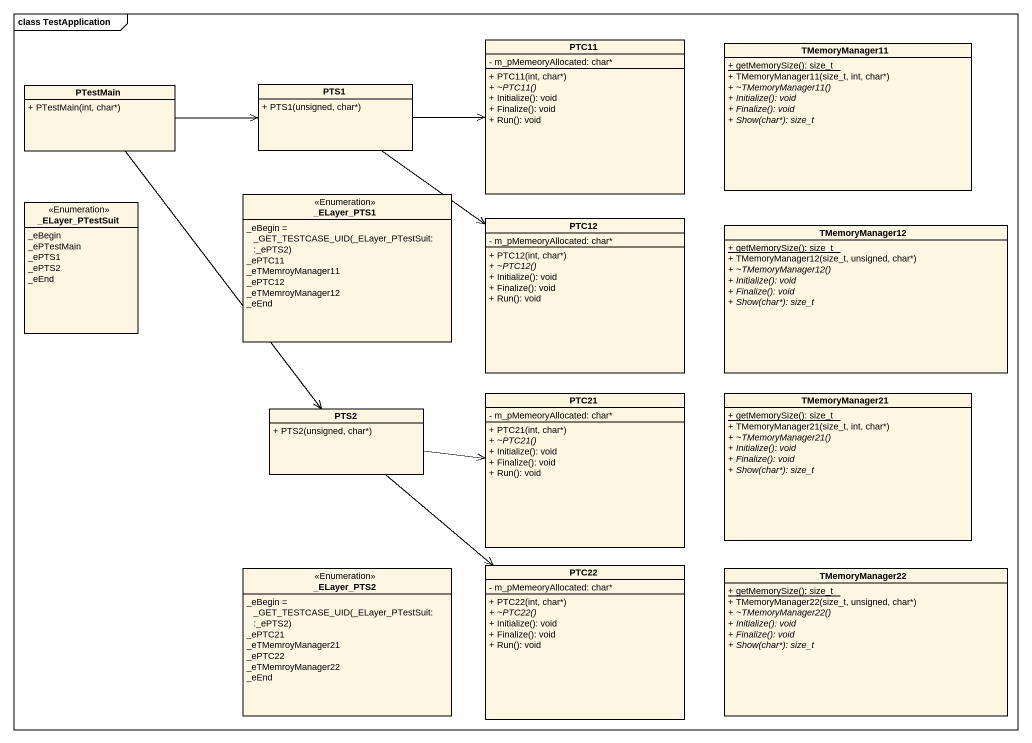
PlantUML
@startuml
mainframe class TestApplication
hide circle
hide empty members
skinparam classAttributeIconSize 0
class PTC11 {
  - m_pMemeoryAllocated: char*
  + PTC11(int, char*)
  {abstract} + ~PTC11()
  + Initialize(): void
  + Finalize(): void
  + Run(): void
}
class TMemoryManager11 {
  {static} + getMemorySize(): size_t
  + TMemoryManager11(size_t, int, char*)
  {abstract} + ~TMemoryManager11()
  {abstract} + Initialize(): void
  {abstract} + Finalize(): void
  {abstract} + Show(char*): size_t
}
class PTestMain {
  + PTestMain(int, char*)
}
class PTS1 {
  + PTS1(unsigned, char*)
}
enum "_ELayer_PTestSuit" as ELayer_PTestSuit <<Enumeration>> {
  _eBegin
  _ePTestMain
  _ePTS1
  _ePTS2
  _eEnd
}
enum "_ELayer_PTS1" as ELayer_PTS1 <<Enumeration>> {
  {field} _eBegin = _GET_TESTCASE_UID(_ELayer_PTestSuit::_ePTS2)
  _ePTC11
  _eTMemroyManager11
  _ePTC12
  _eTMemroyManager12
  _eEnd
}
class PTC12 {
  - m_pMemeoryAllocated: char*
  + PTC12(int, char*)
  {abstract} + ~PTC12()
  + Initialize(): void
  + Finalize(): void
  + Run(): void
}
class TMemoryManager12 {
  {static} + getMemorySize(): size_t
  + TMemoryManager12(size_t, unsigned, char*)
  {abstract} + ~TMemoryManager12()
  {abstract} + Initialize(): void
  {abstract} + Finalize(): void
  {abstract} + Show(char*): size_t
}
class PTS2 {
  + PTS2(unsigned, char*)
}
class PTC21 {
  - m_pMemeoryAllocated: char*
  + PTC21(int, char*)
  {abstract} + ~PTC21()
  + Initialize(): void
  + Finalize(): void
  + Run(): void
}
class TMemoryManager21 {
  {static} + getMemorySize(): size_t
  + TMemoryManager21(size_t, int, char*)
  {abstract} + ~TMemoryManager21()
  {abstract} + Initialize(): void
  {abstract} + Finalize(): void
  {abstract} + Show(char*): size_t
}
enum "_ELayer_PTS2" as ELayer_PTS2 <<Enumeration>> {
  {field} _eBegin = _GET_TESTCASE_UID(_ELayer_PTestSuit::_ePTS2)
  _ePTC21
  _eTMemroyManager21
  _ePTC22
  _eTMemroyManager22
  _eEnd
}
class PTC22 {
  - m_pMemeoryAllocated: char*
  + PTC22(int, char*)
  {abstract} + ~PTC22()
  + Initialize(): void
  + Finalize(): void
  + Run(): void
}
class TMemoryManager22 {
  {static} + getMemorySize(): size_t
  + TMemoryManager22(size_t, unsigned, char*)
  {abstract} + ~TMemoryManager22()
  {abstract} + Initialize(): void
  {abstract} + Finalize(): void
  {abstract} + Show(char*): size_t
}
PTestMain -right-> PTS1
PTestMain --> PTS2
PTS1 -right-> PTC11
PTS1 --> PTC12
PTS2 -right-> PTC21
PTS2 --> PTC22
@enduml
